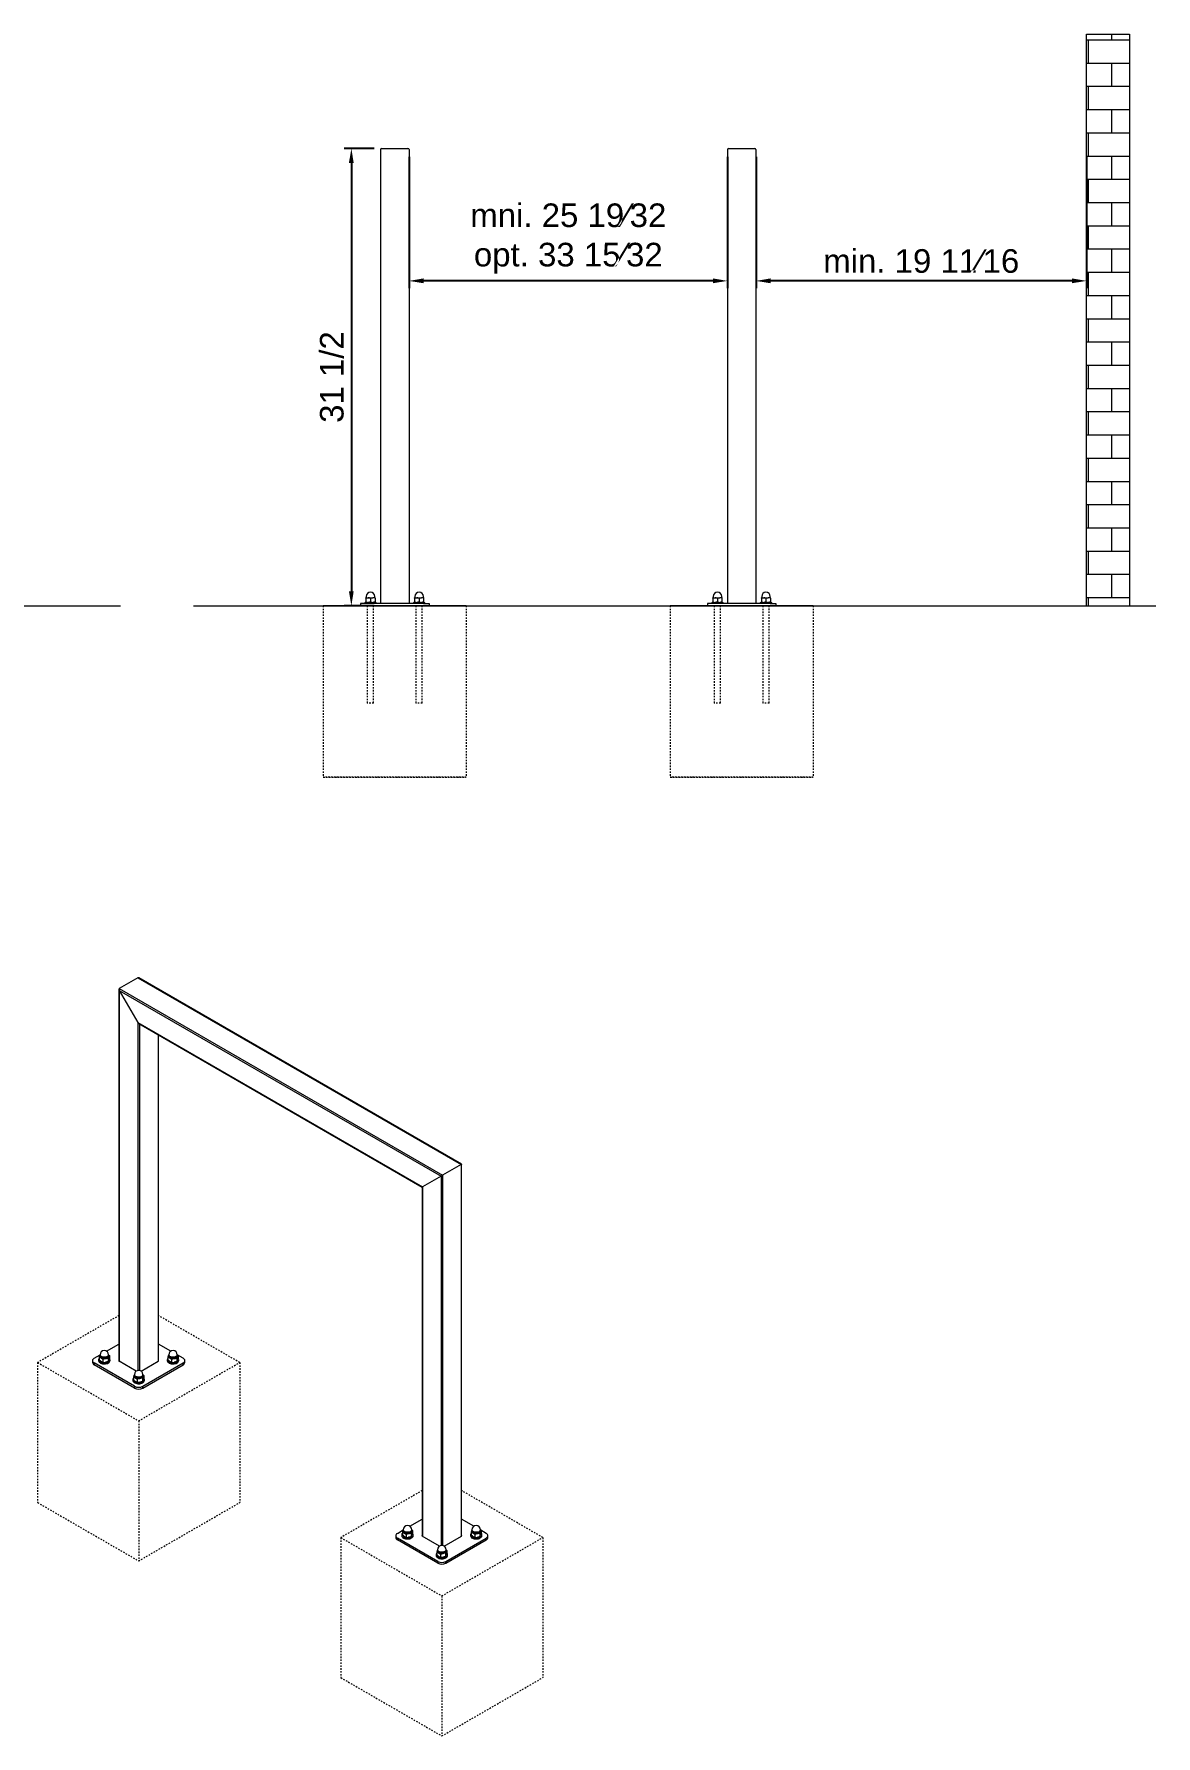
# Model space of a CAD drawing. Header units: inches. Extents: x -9 to 508, y -1 to 141.
# Drawn here: x 430.9 to 508.2, y 18.5 to 135.6 of the extents above; entities that cross this region are included whole.
import ezdxf

# ---------------------------------------------------------------- set-up
doc = ezdxf.new("R2010")
doc.units = ezdxf.units.IN
doc.header["$PDSIZE"] = -1
doc.linetypes.add('HIDDEN', pattern=[1.905, 1.27, -0.635])
for name, color, linetype, lineweight in [('ZANO_R', 7, 'Continuous', 0), ('ZANO_R_przerywana', 250, 'HIDDEN', 0), ('ZANO_W', 1, 'Continuous', 0)]:
    doc.layers.add(name, color=color, linetype=linetype, lineweight=lineweight)
doc.styles.get("Standard").update_dxf_attribs({"font": 'arial.ttf'})
doc.dimstyles.new('amerykanie', dxfattribs={"dimtxt": 50, "dimasz": 50, "dimexe": 0.5, "dimexo": 0.5, "dimgap": 1, "dimtad": 1, "dimdec": 0, "dimzin": 0, "dimlunit": 5, "dimtxsty": 'Standard', "dimcen": 0.09, "dimclrd": 1, "dimclre": 1, "dimclrt": 1, "dimazin": 0, "dimtfac": 1, "dimtdec": 0, "dimtmove": 0, "dimatfit": 3, "dimfxl": 1, "dimtzin": 0, "dimarcsym": 1})

# ---------------------------------------------------------------- blocks, each defined once
blk = doc.blocks.new('*D400')
at = {"layer": 'Defpoints', "color": 0}
for p in [(456.73, 127.69), (478.66, 127.69), (456.73, 118.65)]:
    blk.add_point(p, dxfattribs=at)
at = {"layer": 'ZANO_W', "color": 1, "lineweight": -2}
for p, q in [((456.73, 127.19), (456.73, 118.15)), ((478.66, 127.19), (478.66, 118.15)), ((477.66, 118.65), (457.73, 118.65))]:
    blk.add_line(p, q, dxfattribs=at)
at = {"layer": 'ZANO_W', "color": 1}
for points in [[(457.73, 118.82), (457.73, 118.49), (456.73, 118.65)], [(477.66, 118.49), (477.66, 118.82), (478.66, 118.65)]]:
    blk.add_solid(points, dxfattribs=at)
at = {"layer": 'ZANO_W', "color": 1, "insert": (467.7, 121.57), "char_height": 1.625, "attachment_point": 5}
blk.add_mtext('mni. 25 19⁄32\\Popt. 33 15⁄32', dxfattribs=at)
blk = doc.blocks.new('*D401')
at = {"layer": 'Defpoints', "color": 0}
for p in [(480.63, 127.69), (503.39, 127.69), (480.63, 118.65)]:
    blk.add_point(p, dxfattribs=at)
at = {"layer": 'ZANO_W', "color": 1, "lineweight": -2}
for p, q in [((480.63, 127.19), (480.63, 118.15)), ((503.39, 127.19), (503.39, 118.15)), ((502.39, 118.65), (481.63, 118.65))]:
    blk.add_line(p, q, dxfattribs=at)
at = {"layer": 'ZANO_W', "color": 1}
for points in [[(481.63, 118.82), (481.63, 118.49), (480.63, 118.65)], [(502.39, 118.49), (502.39, 118.82), (503.39, 118.65)]]:
    blk.add_solid(points, dxfattribs=at)
at = {"layer": 'ZANO_W', "color": 1, "insert": (492.01, 120.01), "char_height": 1.625, "attachment_point": 5}
blk.add_mtext('min. 19 11⁄16', dxfattribs=at)
blk = doc.blocks.new('*D402')
at = {"layer": 'Defpoints', "color": 0}
for p in [(454.84, 127.77), (452.76, 96.28), (454.84, 96.28)]:
    blk.add_point(p, dxfattribs=at)
at = {"layer": 'ZANO_W', "color": 1, "lineweight": -2}
for p, q in [((454.34, 127.77), (452.26, 127.77)), ((452.76, 126.77), (452.76, 97.28)), ((454.34, 96.28), (452.26, 96.28))]:
    blk.add_line(p, q, dxfattribs=at)
at = {"layer": 'ZANO_W', "color": 1}
for points in [[(452.92, 126.77), (452.59, 126.77), (452.76, 127.77)], [(452.59, 97.28), (452.92, 97.28), (452.76, 96.28)]]:
    blk.add_solid(points, dxfattribs=at)
at = {"layer": 'ZANO_W', "color": 1, "insert": (451.42, 112.03), "char_height": 1.625, "attachment_point": 5, "rotation": 90}
blk.add_mtext('31 1/2', dxfattribs=at)

msp = doc.modelspace()

# ---------------------------------------------------------------- hatches: boundary and pattern name
at = {"layer": 'ZANO_R', "ltscale": 10, "transparency": 33554602}
h = msp.add_hatch(dxfattribs=at)
h.set_pattern_fill('AR-B816', color=256, scale=0.007874)
h.set_pattern_definition([(0, (58.7305, 120.8462), (0, 1.599997), []), (90, (58.7305, 120.8462), (-1.599997, 1.599997), [1.599997, -1.599997])])
h.paths.add_polyline_path([(503.3908, 135.64767), (503.3908, 96.27767), (506.34355, 96.27767), (506.34355, 135.64767)])

# ---------------------------------------------------------------- linework, layer by layer
at = {"layer": 'ZANO_R'}
for p, q in [((503.3908, 96.27767), (503.3908, 135.64767)), ((503.3908, 135.64767), (506.34355, 135.64767)), ((506.34355, 135.64767), (506.34355, 96.27767)), ((454.84269, 127.77367), (456.65371, 127.77367)), ((478.73655, 127.77367), (480.54757, 127.77367)), ((454.76395, 127.69493), (454.76395, 96.43515)), ((456.73245, 127.69493), (456.73245, 96.43515)), ((478.65781, 127.69493), (478.65781, 96.43515)), ((480.62631, 127.69493), (480.62631, 96.43515)), ((343.15035, 96.27767), (436.85717, 96.27767)), ((441.87554, 96.27767), (508.17535, 96.27767)), ((450.82695, 96.27767), (460.66945, 96.27767)), ((460.66945, 96.27767), (450.82695, 96.27767)), ((453.386, 96.43515), (453.386, 96.27767)), ((453.7797, 96.43515), (453.386, 96.43515)), ((453.68128, 96.51389), (453.68128, 96.43515)), ((453.68128, 96.51389), (454.46868, 96.51389)), ((453.76002, 96.80072), (453.76002, 96.82885)), ((453.76002, 96.82885), (453.9175, 96.82885)), ((453.76002, 96.80072), (453.76002, 96.54202)), ((453.76002, 96.51389), (453.76002, 96.54202)), ((453.7797, 96.92728), (453.7797, 96.8387)), ((457.7167, 96.43515), (453.7797, 96.43515)), ((454.29151, 96.27767), (453.85844, 96.27767)), ((454.29151, 96.27767), (453.85844, 96.27767)), ((453.9175, 96.82885), (454.23246, 96.82885)), ((454.07498, 96.80072), (454.07498, 96.54202)), ((454.38994, 96.82885), (454.23246, 96.82885)), ((454.37025, 96.8387), (454.37025, 96.92728)), ((454.38994, 96.80072), (454.38994, 96.82885)), ((454.38994, 96.80072), (454.38994, 96.54202)), ((454.38994, 96.51389), (454.38994, 96.54202)), ((454.46868, 96.43515), (454.46868, 96.51389)), ((457.02773, 96.51389), (457.02773, 96.43515)), ((457.02773, 96.51389), (457.81513, 96.51389)), ((457.10647, 96.80072), (457.10647, 96.82885)), ((457.10647, 96.82885), (457.26395, 96.82885)), ((457.10647, 96.80072), (457.10647, 96.54202)), ((457.10647, 96.51389), (457.10647, 96.54202)), ((457.12615, 96.92728), (457.12615, 96.8387)), ((457.63796, 96.27767), (457.20489, 96.27767)), ((457.63796, 96.27767), (457.20489, 96.27767)), ((457.26395, 96.82885), (457.57891, 96.82885)), ((457.42143, 96.80072), (457.42143, 96.54202)), ((457.73639, 96.82885), (457.57891, 96.82885)), ((457.7167, 96.8387), (457.7167, 96.92728)), ((457.7167, 96.43515), (458.1104, 96.43515)), ((457.73639, 96.80072), (457.73639, 96.82885)), ((457.73639, 96.80072), (457.73639, 96.54202)), ((457.73639, 96.51389), (457.73639, 96.54202)), ((457.81513, 96.43515), (457.81513, 96.51389)), ((458.1104, 96.43515), (458.1104, 96.27767)), ((474.72081, 96.27767), (484.56331, 96.27767)), ((484.56331, 96.27767), (474.72081, 96.27767)), ((477.27986, 96.43515), (477.27986, 96.27767)), ((477.67356, 96.43515), (477.27986, 96.43515)), ((477.57514, 96.51389), (477.57514, 96.43515)), ((477.57514, 96.51389), (478.36254, 96.51389)), ((477.65388, 96.80072), (477.65388, 96.82885)), ((477.65388, 96.82885), (477.81136, 96.82885)), ((477.65388, 96.80072), (477.65388, 96.54202)), ((477.65388, 96.51389), (477.65388, 96.54202)), ((477.67356, 96.92728), (477.67356, 96.8387)), ((481.61056, 96.43515), (477.67356, 96.43515)), ((478.18537, 96.27767), (477.7523, 96.27767)), ((478.18537, 96.27767), (477.7523, 96.27767)), ((477.81136, 96.82885), (478.12632, 96.82885)), ((477.96884, 96.80072), (477.96884, 96.54202)), ((478.2838, 96.82885), (478.12632, 96.82885)), ((478.26411, 96.8387), (478.26411, 96.92728)), ((478.2838, 96.80072), (478.2838, 96.82885)), ((478.2838, 96.80072), (478.2838, 96.54202)), ((478.2838, 96.51389), (478.2838, 96.54202)), ((478.36254, 96.43515), (478.36254, 96.51389)), ((480.92159, 96.51389), (480.92159, 96.43515)), ((480.92159, 96.51389), (481.70899, 96.51389)), ((481.00033, 96.80072), (481.00033, 96.82885)), ((481.00033, 96.82885), (481.15781, 96.82885)), ((481.00033, 96.80072), (481.00033, 96.54202)), ((481.00033, 96.51389), (481.00033, 96.54202)), ((481.02001, 96.92728), (481.02001, 96.8387)), ((481.53182, 96.27767), (481.09875, 96.27767)), ((481.53182, 96.27767), (481.09875, 96.27767)), ((481.15781, 96.82885), (481.47277, 96.82885)), ((481.31529, 96.80072), (481.31529, 96.54202)), ((481.63025, 96.82885), (481.47277, 96.82885)), ((481.61056, 96.8387), (481.61056, 96.92728)), ((481.61056, 96.43515), (482.00426, 96.43515)), ((481.63025, 96.80072), (481.63025, 96.82885)), ((481.63025, 96.80072), (481.63025, 96.54202)), ((481.63025, 96.51389), (481.63025, 96.54202)), ((481.70899, 96.43515), (481.70899, 96.51389)), ((482.00426, 96.43515), (482.00426, 96.27767)), ((438.05459, 70.66262), (436.77401, 69.92336)), ((438.05459, 70.66262), (460.32563, 57.80583)), ((460.34869, 57.81914), (438.11026, 70.65711)), ((436.75094, 69.87238), (436.75094, 44.27873)), ((436.77401, 69.92336), (459.04504, 57.06656)), ((436.77401, 69.79478), (438.05459, 67.57674)), ((436.77401, 69.79478), (436.77401, 44.26347)), ((436.77401, 69.79478), (458.93369, 57.00227)), ((438.05459, 67.57674), (438.05459, 43.62782)), ((438.05459, 67.57674), (457.6531, 56.26276)), ((438.11027, 67.51796), (457.63004, 56.24944)), ((438.16595, 67.48582), (438.16595, 43.62782)), ((439.44653, 66.74656), (439.44653, 44.26347)), ((439.46959, 44.27873), (439.46959, 66.73324)), ((460.32563, 57.80583), (459.04504, 57.06656)), ((460.32563, 57.80583), (460.32563, 32.21022)), ((460.34869, 32.22549), (460.34869, 57.81914)), ((458.93369, 57.00227), (457.6531, 56.26276)), ((457.6531, 56.26276), (457.6531, 32.21022)), ((458.93369, 57.00227), (458.93369, 31.57457)), ((459.04504, 57.06656), (459.04504, 31.57457)), ((457.63004, 56.24944), (457.63004, 32.22549)), ((435.048, 44.46275), (435.4487, 44.69406)), ((435.39268, 44.5462), (435.39268, 44.33496)), ((435.4487, 44.6875), (435.43974, 44.67057)), ((435.4487, 44.68678), (435.43974, 44.67057)), ((435.4487, 44.70388), (435.4487, 44.63155)), ((435.89997, 44.95458), (436.75094, 45.44583)), ((436.03925, 44.63155), (436.03925, 44.70388)), ((436.09526, 44.65488), (436.09526, 44.44364)), ((440.32057, 44.95458), (439.46959, 45.44583)), ((440.12527, 44.5462), (440.12527, 44.33496)), ((440.18129, 44.6875), (440.17234, 44.67057)), ((440.18129, 44.68678), (440.17234, 44.67057)), ((440.18129, 44.70388), (440.18129, 44.63155)), ((440.77184, 44.63155), (440.77184, 44.70388)), ((441.17254, 44.46275), (440.80521, 44.6748)), ((440.82786, 44.65488), (440.82786, 44.44364)), ((434.93269, 44.30204), (434.93269, 44.17345)), ((437.83188, 42.53423), (435.048, 44.14133)), ((435.048, 44.14133), (435.048, 44.01274)), ((437.83188, 42.40564), (435.048, 44.01274)), ((435.35027, 44.36633), (435.35027, 44.30204)), ((435.64984, 44.39774), (435.64984, 44.1865)), ((436.00113, 44.45208), (436.00113, 44.24084)), ((436.13767, 44.30204), (436.13767, 44.36633)), ((437.94897, 43.58517), (436.76287, 44.26989)), ((438.27156, 43.58517), (439.45767, 44.26989)), ((438.38866, 42.53423), (441.17254, 44.14133)), ((438.38866, 42.40564), (441.17254, 44.01274)), ((440.08287, 44.36633), (440.08287, 44.30204)), ((440.38244, 44.39774), (440.38244, 44.1865)), ((440.73373, 44.45208), (440.73373, 44.24084)), ((440.87027, 44.30204), (440.87027, 44.36633)), ((441.17254, 44.01274), (441.17254, 44.14133)), ((441.28785, 44.17345), (441.28785, 44.30204)), ((437.71657, 43.0003), (437.71657, 42.936)), ((437.75898, 43.18016), (437.75898, 42.96893)), ((437.81499, 43.32147), (437.80604, 43.30453)), ((437.81499, 43.32074), (437.80604, 43.30453)), ((437.81499, 43.33784), (437.81499, 43.26551)), ((437.83188, 42.53423), (437.83188, 42.40564)), ((438.01614, 43.03171), (438.01614, 42.82047)), ((438.36743, 43.08605), (438.36743, 42.87481)), ((438.38866, 42.40564), (438.38866, 42.53423)), ((438.40554, 43.26551), (438.40554, 43.33784)), ((438.46156, 43.28884), (438.46156, 43.0776)), ((438.50397, 42.936), (438.50397, 43.0003)), ((456.77907, 32.90133), (457.63004, 33.39259)), ((461.19966, 32.90133), (460.34869, 33.39259)), ((455.81178, 32.24879), (455.81178, 32.1202)), ((455.9271, 32.4095), (456.32779, 32.64082)), ((458.71098, 30.48098), (455.9271, 32.08808)), ((455.9271, 32.08808), (455.9271, 31.95949)), ((458.71098, 30.35239), (455.9271, 31.95949)), ((456.22937, 32.31309), (456.22937, 32.24879)), ((456.27177, 32.49295), (456.27177, 32.28172)), ((456.32779, 32.63426), (456.31884, 32.61732)), ((456.32779, 32.63353), (456.31884, 32.61732)), ((456.32779, 32.65063), (456.32779, 32.5783)), ((456.52894, 32.3445), (456.52894, 32.13326)), ((456.88023, 32.39883), (456.88023, 32.1876)), ((456.91834, 32.5783), (456.91834, 32.65063)), ((456.97436, 32.60163), (456.97436, 32.39039)), ((457.01677, 32.24879), (457.01677, 32.31309)), ((458.82807, 31.53193), (457.64197, 32.21665)), ((459.15066, 31.53193), (460.33676, 32.21665)), ((459.26775, 30.48098), (462.05163, 32.08808)), ((459.26775, 30.35239), (462.05163, 31.95949)), ((460.96196, 32.31309), (460.96196, 32.24879)), ((461.00437, 32.49295), (461.00437, 32.28172)), ((461.06039, 32.63426), (461.05143, 32.61732)), ((461.06039, 32.63353), (461.05143, 32.61732)), ((461.06039, 32.65063), (461.06039, 32.5783)), ((461.26153, 32.3445), (461.26153, 32.13326)), ((461.61282, 32.39883), (461.61282, 32.1876)), ((461.65094, 32.5783), (461.65094, 32.65063)), ((462.05163, 32.4095), (461.6843, 32.62155)), ((461.70695, 32.60163), (461.70695, 32.39039)), ((461.74936, 32.24879), (461.74936, 32.31309)), ((462.05163, 31.95949), (462.05163, 32.08808)), ((462.16694, 32.1202), (462.16694, 32.24879)), ((458.59566, 30.94705), (458.59566, 30.88276)), ((458.63807, 31.12692), (458.63807, 30.91568)), ((458.69409, 31.26823), (458.68513, 31.25129)), ((458.69409, 31.2675), (458.68513, 31.25129)), ((458.69409, 31.2846), (458.69409, 31.21227)), ((458.71098, 30.48098), (458.71098, 30.35239)), ((458.89524, 30.97846), (458.89524, 30.76722)), ((459.24653, 31.0328), (459.24653, 30.82156)), ((459.26775, 30.35239), (459.26775, 30.48098)), ((459.28464, 31.21227), (459.28464, 31.2846)), ((459.34066, 31.2356), (459.34066, 31.02436)), ((459.38306, 30.88276), (459.38306, 30.94705))]:
    msp.add_line(p, q, dxfattribs=at)
at = {"layer": 'ZANO_R', "flags": 128}
for points in [[(453.76002, 96.80072), (453.83717, 96.82113), (453.9175, 96.82885)], [(454.07498, 96.54202), (453.99783, 96.52161), (453.9175, 96.51389)], [(454.07498, 96.80072), (454.15213, 96.82113), (454.23246, 96.82885)], [(454.38994, 96.54202), (454.31279, 96.52161), (454.23246, 96.51389)], [(457.10647, 96.80072), (457.18362, 96.82113), (457.26395, 96.82885)], [(457.42143, 96.54202), (457.34428, 96.52161), (457.26395, 96.51389)], [(457.42143, 96.80072), (457.49858, 96.82113), (457.57891, 96.82885)], [(457.73639, 96.54202), (457.65924, 96.52161), (457.57891, 96.51389)], [(477.65388, 96.80072), (477.73103, 96.82113), (477.81136, 96.82885)], [(477.96884, 96.54202), (477.89168, 96.52161), (477.81136, 96.51389)], [(477.96884, 96.80072), (478.04599, 96.82113), (478.12632, 96.82885)], [(478.2838, 96.54202), (478.20664, 96.52161), (478.12632, 96.51389)], [(481.00033, 96.80072), (481.07748, 96.82113), (481.15781, 96.82885)], [(481.31529, 96.54202), (481.23813, 96.52161), (481.15781, 96.51389)], [(481.31529, 96.80072), (481.39244, 96.82113), (481.47277, 96.82885)], [(481.63025, 96.54202), (481.55309, 96.52161), (481.47277, 96.51389)], [(460.34869, 57.81914), (460.34839, 57.81897), (460.346, 57.81759), (460.34131, 57.81488), (460.33445, 57.81092), (460.32563, 57.80583)], [(435.39268, 44.5462), (435.48816, 44.51242), (435.52126, 44.49494)], [(436.03925, 44.66789), (436.04629, 44.64729), (436.04808, 44.60921), (436.03565, 44.57181), (436.00958, 44.53682), (435.97109, 44.50588), (435.92197, 44.48045), (435.86454, 44.4617), (435.80147, 44.45052), (435.73571, 44.44743), (435.67033, 44.45257), (435.6084, 44.46571), (435.55281, 44.48622), (435.50616, 44.51315), (435.47062, 44.54525), (435.44787, 44.581), (435.43897, 44.61874), (435.44432, 44.6567), (435.4487, 44.66788)], [(435.4487, 44.63155), (435.4488, 44.62693), (435.45742, 44.59041), (435.47944, 44.55581), (435.51383, 44.52475), (435.55898, 44.49869), (435.61278, 44.47884), (435.67271, 44.46613), (435.73597, 44.46115), (435.79961, 44.46414), (435.86065, 44.47496), (435.91623, 44.4931), (435.96376, 44.51772), (436.00101, 44.54765), (436.02624, 44.58151), (436.03827, 44.61771), (436.03925, 44.63155)], [(436.03925, 44.70388), (436.03396, 44.67175), (436.01521, 44.63652), (435.98379, 44.60443), (435.94115, 44.57699), (435.88929, 44.55549), (435.83064, 44.54093), (435.76793, 44.53398), (435.70411, 44.53498), (435.64215, 44.54387), (435.58495, 44.56025), (435.53518, 44.58334)], [(436.00113, 44.45208), (436.02419, 44.51842), (436.0482, 44.57645)], [(436.03925, 44.69997), (436.0651, 44.6814), (436.09526, 44.65488)], [(440.12527, 44.5462), (440.22076, 44.51242), (440.25386, 44.49494)], [(440.77184, 44.66789), (440.77889, 44.64729), (440.78068, 44.60921), (440.76824, 44.57181), (440.74217, 44.53682), (440.70368, 44.50588), (440.65457, 44.48045), (440.59714, 44.4617), (440.53406, 44.45052), (440.4683, 44.44743), (440.40293, 44.45257), (440.341, 44.46571), (440.28541, 44.48622), (440.23875, 44.51315), (440.20322, 44.54525), (440.18047, 44.581), (440.17156, 44.61874), (440.17691, 44.6567), (440.18129, 44.66789)], [(440.18129, 44.63155), (440.1814, 44.62693), (440.19002, 44.59041), (440.21204, 44.55581), (440.24642, 44.52475), (440.29157, 44.49869), (440.34537, 44.47884), (440.4053, 44.46613), (440.46857, 44.46115), (440.53221, 44.46414), (440.59325, 44.47496), (440.64883, 44.4931), (440.69635, 44.51772), (440.7336, 44.54765), (440.75883, 44.58151), (440.77087, 44.61771), (440.77184, 44.63155)], [(440.77184, 44.70388), (440.76655, 44.67175), (440.74781, 44.63652), (440.71638, 44.60443), (440.67375, 44.57699), (440.62189, 44.55549), (440.56324, 44.54093), (440.50053, 44.53398), (440.4367, 44.53498), (440.37474, 44.54387), (440.31754, 44.56025), (440.26777, 44.58334)], [(440.73373, 44.45208), (440.75679, 44.51842), (440.78079, 44.57645)], [(440.77184, 44.69997), (440.7977, 44.6814), (440.82786, 44.65488)], [(435.048, 44.46275), (434.99904, 44.4283), (434.96266, 44.38901), (434.94025, 44.34638), (434.93269, 44.30204), (434.94025, 44.2577), (434.96266, 44.21506), (434.99904, 44.17577), (435.048, 44.14133)], [(435.35027, 44.30204), (435.35161, 44.28333), (435.36483, 44.2408), (435.39175, 44.20049), (435.43141, 44.16384), (435.48236, 44.13219), (435.54277, 44.10668), (435.61045, 44.08823), (435.68296, 44.0775), (435.75767, 44.0749), (435.83188, 44.0805), (435.90292, 44.0941), (435.96822, 44.11523), (436.0254, 44.1431), (436.07242, 44.17672), (436.10757, 44.21487)], [(435.39268, 44.46894), (435.36767, 44.43315), (435.35256, 44.39083), (435.35161, 44.34763), (435.36483, 44.3051), (435.39175, 44.26478), (435.43141, 44.22814), (435.48236, 44.19649), (435.54277, 44.17097), (435.61045, 44.15252), (435.68296, 44.1418), (435.75767, 44.13919), (435.83188, 44.14479), (435.90292, 44.1584), (435.96822, 44.17952), (436.0254, 44.2074), (436.07242, 44.24102), (436.10757, 44.27917), (436.10757, 44.27917)], [(435.52126, 44.23776), (435.48816, 44.2585), (435.39268, 44.33496)], [(435.52126, 44.49494), (435.61968, 44.42427), (435.64984, 44.39774)], [(435.64984, 44.1865), (435.61968, 44.1948), (435.52126, 44.23776)], [(435.64984, 44.39774), (435.7359, 44.42772), (435.82549, 44.44788)], [(436.00113, 44.24084), (435.91508, 44.21087), (435.82549, 44.1907)], [(436.09526, 44.44364), (436.07221, 44.3773), (436.0482, 44.31927)], [(436.75094, 44.32534), (436.7458, 44.31943), (436.74132, 44.3109), (436.73981, 44.30204), (436.74132, 44.29317), (436.7458, 44.28464), (436.75308, 44.27678), (436.76287, 44.26989)], [(439.45767, 44.26989), (439.46746, 44.27678), (439.47473, 44.28464), (439.47922, 44.29317), (439.48073, 44.30204), (439.47921, 44.3109), (439.47473, 44.31943), (439.46959, 44.32534)], [(440.08287, 44.30204), (440.0842, 44.28333), (440.09742, 44.2408), (440.12435, 44.20049), (440.16401, 44.16384), (440.21496, 44.13219), (440.27537, 44.10668), (440.34305, 44.08823), (440.41555, 44.0775), (440.49026, 44.0749), (440.56448, 44.0805), (440.63552, 44.0941), (440.70081, 44.11523), (440.758, 44.1431), (440.80502, 44.17672), (440.84016, 44.21487)], [(440.12527, 44.46894), (440.10026, 44.43315), (440.08516, 44.39083), (440.0842, 44.34763), (440.09742, 44.3051), (440.12435, 44.26478), (440.16401, 44.22814), (440.21496, 44.19649), (440.27537, 44.17097), (440.34305, 44.15252), (440.41555, 44.1418), (440.49026, 44.13919), (440.56448, 44.14479), (440.63552, 44.1584), (440.70081, 44.17952), (440.758, 44.2074), (440.80502, 44.24102), (440.84016, 44.27917), (440.84016, 44.27917)], [(440.25386, 44.23776), (440.22076, 44.2585), (440.12527, 44.33496)], [(440.25386, 44.49494), (440.35228, 44.42427), (440.38244, 44.39774)], [(440.38244, 44.1865), (440.35228, 44.1948), (440.25386, 44.23776)], [(440.38244, 44.39774), (440.46849, 44.42772), (440.55808, 44.44788)], [(440.73373, 44.24084), (440.64768, 44.21087), (440.55808, 44.1907)], [(440.82786, 44.44364), (440.8048, 44.3773), (440.78079, 44.31927)], [(441.17254, 44.14133), (441.2215, 44.17577), (441.25788, 44.21506), (441.28028, 44.2577), (441.28785, 44.30204), (441.28028, 44.34638), (441.25788, 44.38901), (441.2215, 44.4283), (441.17254, 44.46275)], [(437.71657, 42.936), (437.7179, 42.9173), (437.73113, 42.87477), (437.75805, 42.83445), (437.79771, 42.79781), (437.84866, 42.76616), (437.90907, 42.74064), (437.97675, 42.72219), (438.04925, 42.71147), (438.12397, 42.70886), (438.19818, 42.71446), (438.26922, 42.72807), (438.33451, 42.74919), (438.3917, 42.77707), (438.43872, 42.81069), (438.47386, 42.84884)], [(437.75898, 43.10291), (437.73397, 43.06711), (437.71886, 43.0248), (437.7179, 42.98159), (437.73113, 42.93906), (437.75805, 42.89875), (437.79771, 42.8621), (437.84866, 42.83045), (437.90907, 42.80494), (437.97675, 42.78649), (438.04925, 42.77576), (438.12397, 42.77316), (438.19818, 42.77876), (438.26922, 42.79237), (438.33451, 42.81349), (438.3917, 42.84136), (438.43872, 42.87498), (438.47386, 42.91313), (438.47386, 42.91313)], [(437.75898, 43.18016), (437.85446, 43.14638), (437.88756, 43.12891)], [(437.88756, 42.87173), (437.85446, 42.89247), (437.75898, 42.96893)], [(438.40554, 43.30185), (438.41259, 43.28125), (438.41438, 43.24318), (438.40195, 43.20577), (438.37587, 43.17078), (438.33738, 43.13985), (438.28827, 43.11441), (438.23084, 43.09567), (438.16777, 43.08449), (438.10201, 43.0814), (438.03663, 43.08654), (437.9747, 43.09967), (437.91911, 43.12019), (437.87246, 43.14712), (437.83692, 43.17921), (437.81417, 43.21496), (437.80526, 43.2527), (437.81062, 43.29067), (437.81499, 43.30185)], [(437.81499, 43.26551), (437.8151, 43.2609), (437.82372, 43.22437), (437.84574, 43.18977), (437.88013, 43.15872), (437.92528, 43.13265), (437.97907, 43.1128), (438.03901, 43.10009), (438.10227, 43.09511), (438.16591, 43.09811), (438.22695, 43.10893), (438.28253, 43.12707), (438.33006, 43.15168), (438.36731, 43.18162), (438.39254, 43.21548), (438.40457, 43.25168), (438.40554, 43.26551)], [(437.88756, 43.12891), (437.98598, 43.05823), (438.01614, 43.03171)], [(438.01614, 42.82047), (437.98598, 42.82876), (437.88756, 42.87173)], [(438.40554, 43.33784), (438.40025, 43.30572), (438.38151, 43.27048), (438.35009, 43.2384), (438.30745, 43.21096), (438.25559, 43.18946), (438.19694, 43.17489), (438.13423, 43.16794), (438.07041, 43.16894), (438.00844, 43.17784), (437.95124, 43.19422), (437.90148, 43.21731)], [(438.01614, 43.03171), (438.10219, 43.06168), (438.19179, 43.08185)], [(438.36743, 42.87481), (438.28138, 42.84483), (438.19179, 42.82467)], [(438.36743, 43.08605), (438.39049, 43.15239), (438.4145, 43.21041)], [(438.40554, 43.33394), (438.4314, 43.31537), (438.46156, 43.28884)], [(438.46156, 43.0776), (438.4385, 43.01126), (438.4145, 42.95324)], [(455.9271, 32.4095), (455.87813, 32.37506), (455.84175, 32.33577), (455.81935, 32.29313), (455.81178, 32.24879), (455.81935, 32.20445), (455.84175, 32.16182), (455.87813, 32.12252), (455.9271, 32.08808)], [(456.22937, 32.24879), (456.2307, 32.23008), (456.24392, 32.18756), (456.27085, 32.14724), (456.31051, 32.1106), (456.36146, 32.07894), (456.42187, 32.05343), (456.48955, 32.03498), (456.56205, 32.02426), (456.63676, 32.02165), (456.71098, 32.02725), (456.78202, 32.04086), (456.84731, 32.06198), (456.9045, 32.08986), (456.95152, 32.12348), (456.98666, 32.16163)], [(456.27177, 32.4157), (456.24676, 32.3799), (456.23166, 32.33759), (456.2307, 32.29438), (456.24392, 32.25185), (456.27085, 32.21154), (456.31051, 32.17489), (456.36146, 32.14324), (456.42187, 32.11773), (456.48955, 32.09928), (456.56205, 32.08855), (456.63676, 32.08595), (456.71098, 32.09155), (456.78202, 32.10515), (456.84731, 32.12628), (456.9045, 32.15415), (456.95152, 32.18777), (456.98666, 32.22592), (456.98666, 32.22592)], [(456.27177, 32.49295), (456.36726, 32.45917), (456.40036, 32.44169)], [(456.40036, 32.18452), (456.36726, 32.20526), (456.27177, 32.28172)], [(456.91834, 32.61464), (456.92539, 32.59404), (456.92718, 32.55597), (456.91474, 32.51856), (456.88867, 32.48357), (456.85018, 32.45264), (456.80107, 32.4272), (456.74364, 32.40846), (456.68056, 32.39728), (456.6148, 32.39419), (456.54943, 32.39933), (456.4875, 32.41246), (456.43191, 32.43298), (456.38525, 32.45991), (456.34972, 32.492), (456.32697, 32.52775), (456.31806, 32.56549), (456.32342, 32.60346), (456.32779, 32.61464)], [(456.32779, 32.5783), (456.3279, 32.57368), (456.33652, 32.53716), (456.35854, 32.50256), (456.39292, 32.47151), (456.43807, 32.44544), (456.49187, 32.42559), (456.5518, 32.41288), (456.61507, 32.4079), (456.67871, 32.4109), (456.73975, 32.42172), (456.79533, 32.43986), (456.84285, 32.46447), (456.8801, 32.49441), (456.90533, 32.52827), (456.91737, 32.56447), (456.91834, 32.5783)], [(456.40036, 32.44169), (456.49878, 32.37102), (456.52894, 32.3445)], [(456.52894, 32.13326), (456.49878, 32.14155), (456.40036, 32.18452)], [(456.91834, 32.65063), (456.91305, 32.61851), (456.89431, 32.58327), (456.86289, 32.55119), (456.82025, 32.52375), (456.76839, 32.50225), (456.70974, 32.48768), (456.64703, 32.48073), (456.5832, 32.48173), (456.52124, 32.49063), (456.46404, 32.507), (456.41428, 32.5301)], [(456.52894, 32.3445), (456.61499, 32.37447), (456.70458, 32.39464)], [(456.88023, 32.1876), (456.79418, 32.15762), (456.70458, 32.13746)], [(456.88023, 32.39883), (456.90329, 32.46518), (456.92729, 32.5232)], [(456.91834, 32.64673), (456.9442, 32.62816), (456.97436, 32.60163)], [(456.97436, 32.39039), (456.9513, 32.32405), (456.92729, 32.26603)], [(457.63004, 32.27209), (457.6249, 32.26619), (457.62042, 32.25766), (457.6189, 32.24879), (457.62042, 32.23992), (457.6249, 32.2314), (457.63217, 32.22354), (457.64197, 32.21665)], [(460.33676, 32.21665), (460.34655, 32.22354), (460.35383, 32.2314), (460.35831, 32.23992), (460.35982, 32.24879), (460.35831, 32.25766), (460.35383, 32.26619), (460.34869, 32.27209)], [(460.96196, 32.24879), (460.9633, 32.23008), (460.97652, 32.18756), (461.00345, 32.14724), (461.0431, 32.1106), (461.09405, 32.07894), (461.15446, 32.05343), (461.22214, 32.03498), (461.29465, 32.02426), (461.36936, 32.02165), (461.44357, 32.02725), (461.51461, 32.04086), (461.5799, 32.06198), (461.63709, 32.08986), (461.68411, 32.12348), (461.71926, 32.16163)], [(461.00437, 32.4157), (460.97936, 32.3799), (460.96426, 32.33758), (460.9633, 32.29438), (460.97652, 32.25185), (461.00345, 32.21154), (461.0431, 32.17489), (461.09405, 32.14324), (461.15446, 32.11773), (461.22214, 32.09928), (461.29465, 32.08855), (461.36936, 32.08595), (461.44357, 32.09155), (461.51461, 32.10516), (461.5799, 32.12628), (461.63709, 32.15415), (461.68411, 32.18777), (461.71926, 32.22592), (461.71926, 32.22592)], [(461.00437, 32.49295), (461.09985, 32.45917), (461.13295, 32.44169)], [(461.13295, 32.18452), (461.09985, 32.20526), (461.00437, 32.28172)], [(461.65094, 32.61464), (461.65799, 32.59404), (461.65977, 32.55597), (461.64734, 32.51856), (461.62127, 32.48357), (461.58278, 32.45264), (461.53366, 32.4272), (461.47623, 32.40846), (461.41316, 32.39728), (461.3474, 32.39419), (461.28202, 32.39933), (461.22009, 32.41246), (461.1645, 32.43298), (461.11785, 32.45991), (461.08231, 32.492), (461.05956, 32.52775), (461.05065, 32.56549), (461.05601, 32.60346), (461.06039, 32.61464)], [(461.06039, 32.5783), (461.06049, 32.57368), (461.06911, 32.53716), (461.09113, 32.50256), (461.12552, 32.47151), (461.17067, 32.44544), (461.22447, 32.42559), (461.2844, 32.41288), (461.34767, 32.4079), (461.4113, 32.4109), (461.47234, 32.42172), (461.52792, 32.43986), (461.57545, 32.46447), (461.6127, 32.49441), (461.63793, 32.52827), (461.64996, 32.56447), (461.65094, 32.5783)], [(461.13295, 32.44169), (461.23137, 32.37102), (461.26153, 32.3445)], [(461.26153, 32.13326), (461.23137, 32.14155), (461.13295, 32.18452)], [(461.65094, 32.65063), (461.64565, 32.61851), (461.6269, 32.58327), (461.59548, 32.55119), (461.55284, 32.52375), (461.50098, 32.50225), (461.44233, 32.48768), (461.37963, 32.48073), (461.3158, 32.48173), (461.25384, 32.49063), (461.19663, 32.50701), (461.14687, 32.5301)], [(461.26153, 32.3445), (461.34759, 32.37447), (461.43718, 32.39464)], [(461.61282, 32.1876), (461.52677, 32.15762), (461.43718, 32.13746)], [(461.61282, 32.39883), (461.63588, 32.46518), (461.65989, 32.5232)], [(461.65094, 32.64673), (461.6768, 32.62816), (461.70695, 32.60163)], [(461.70695, 32.39039), (461.68389, 32.32405), (461.65989, 32.26603)], [(462.05163, 32.08808), (462.10059, 32.12252), (462.13697, 32.16182), (462.15938, 32.20445), (462.16694, 32.24879), (462.15938, 32.29313), (462.13697, 32.33577), (462.10059, 32.37506), (462.05163, 32.4095)], [(458.59566, 30.88276), (458.597, 30.86405), (458.61022, 30.82152), (458.63715, 30.78121), (458.6768, 30.74456), (458.72776, 30.71291), (458.78816, 30.6874), (458.85584, 30.66895), (458.92835, 30.65822), (459.00306, 30.65562), (459.07728, 30.66122), (459.14831, 30.67483), (459.21361, 30.69595), (459.2708, 30.72382), (459.31781, 30.75744), (459.35296, 30.79559)], [(458.63807, 31.04966), (458.61306, 31.01387), (458.59796, 30.97155), (458.597, 30.92835), (458.61022, 30.88582), (458.63715, 30.8455), (458.6768, 30.80886), (458.72776, 30.77721), (458.78816, 30.75169), (458.85584, 30.73324), (458.92835, 30.72252), (459.00306, 30.71991), (459.07728, 30.72551), (459.14831, 30.73912), (459.21361, 30.76024), (459.2708, 30.78812), (459.31781, 30.82174), (459.35296, 30.85989), (459.35296, 30.85989)], [(458.63807, 31.12692), (458.73356, 31.09314), (458.76665, 31.07566)], [(458.76665, 30.81848), (458.73356, 30.83922), (458.63807, 30.91568)], [(459.28464, 31.24861), (459.29169, 31.22801), (459.29347, 31.18993), (459.28104, 31.15253), (459.25497, 31.11754), (459.21648, 31.0866), (459.16737, 31.06117), (459.10993, 31.04242), (459.04686, 31.03124), (458.9811, 31.02815), (458.91573, 31.03329), (458.8538, 31.04643), (458.7982, 31.06694), (458.75155, 31.09387), (458.71602, 31.12597), (458.69326, 31.16172), (458.68436, 31.19946), (458.68971, 31.23742), (458.69409, 31.24861)], [(458.69409, 31.21227), (458.6942, 31.20765), (458.70282, 31.17113), (458.72483, 31.13653), (458.75922, 31.10547), (458.80437, 31.07941), (458.85817, 31.05956), (458.9181, 31.04685), (458.98137, 31.04187), (459.04501, 31.04486), (459.10604, 31.05568), (459.16162, 31.07382), (459.20915, 31.09844), (459.2464, 31.12837), (459.27163, 31.16223), (459.28366, 31.19843), (459.28464, 31.21227)], [(458.76665, 31.07566), (458.86508, 31.00499), (458.89524, 30.97846)], [(458.89524, 30.76722), (458.86508, 30.77552), (458.76665, 30.81848)], [(459.28464, 31.2846), (459.27935, 31.25247), (459.26061, 31.21724), (459.22918, 31.18515), (459.18654, 31.15772), (459.13469, 31.13621), (459.07603, 31.12165), (459.01333, 31.1147), (458.9495, 31.1157), (458.88754, 31.12459), (458.83034, 31.14097), (458.78057, 31.16406)], [(458.89524, 30.97846), (458.98129, 31.00844), (459.07088, 31.0286)], [(459.24653, 30.82156), (459.16047, 30.79159), (459.07088, 30.77142)], [(459.24653, 31.0328), (459.26959, 31.09914), (459.29359, 31.15717)], [(459.28464, 31.28069), (459.3105, 31.26212), (459.34066, 31.2356)], [(459.34066, 31.02436), (459.3176, 30.95802), (459.29359, 30.89999)]]:
    msp.add_lwpolyline(points, dxfattribs=at)
at = {"layer": 'ZANO_R'}
for centre, radius, start, end in [((454.84269, 127.69493), 0.07874, 90, 180), ((456.65371, 127.69493), 0.07874, 0, 90), ((478.73655, 127.69493), 0.07874, 90, 180), ((480.54757, 127.69493), 0.07874, 0, 90), ((453.92151, 96.99123), 0.47736, 250.2266113, 269.5186305), ((453.76986, 96.8387), 0.00984, 270, 0), ((454.07498, 96.92728), 0.29527, 0, 180), ((453.91349, 96.35158), 0.47729, 70.2244549, 89.5191275), ((454.23647, 96.99123), 0.47736, 250.2266091, 269.5186281), ((454.22845, 96.35158), 0.47729, 70.2244472, 89.5191352), ((454.3801, 96.8387), 0.00984, 180, 270), ((457.26796, 96.99123), 0.47736, 250.226596, 269.5186458), ((457.11631, 96.8387), 0.00984, 270, 0), ((457.42143, 96.92728), 0.29527, 0, 180), ((457.25994, 96.35158), 0.47729, 70.2244317, 89.5191553), ((457.58292, 96.99123), 0.47736, 250.226596, 269.5186458), ((457.5749, 96.35157), 0.47729, 70.2244736, 89.5191134), ((457.72655, 96.8387), 0.00984, 180, 270), ((477.81537, 96.99123), 0.47736, 250.2266113, 269.5186305), ((477.66372, 96.8387), 0.00984, 270, 0), ((477.96884, 96.92728), 0.29527, 0, 180), ((477.80735, 96.35158), 0.47729, 70.2244549, 89.5191275), ((478.13033, 96.99123), 0.47736, 250.2266091, 269.5186281), ((478.12231, 96.35158), 0.47729, 70.2244472, 89.5191352), ((478.27395, 96.8387), 0.00984, 180, 270), ((481.16182, 96.99123), 0.47736, 250.226596, 269.5186458), ((481.01017, 96.8387), 0.00984, 270, 0), ((481.31529, 96.92728), 0.29527, 0, 180), ((481.1538, 96.35158), 0.47729, 70.2244317, 89.5191553), ((481.47678, 96.99123), 0.47736, 250.226596, 269.5186458), ((481.46876, 96.35157), 0.47729, 70.2244736, 89.5191134), ((481.6204, 96.8387), 0.00984, 180, 270), ((436.39992, 44.23612), 1.05389, 155.6547696, 162.8889367), ((435.5703, 44.62443), 0.13847, 160.5387242, 249.258211), ((435.74397, 44.70388), 0.29527, 0, 180), ((435.59413, 44.71693), 0.14602, 185.1310319, 246.1893325), ((435.80827, 44.73489), 0.28753, 273.4341501, 326.5604734), ((435.94645, 44.62372), 0.11219, 335.0796879, 34.1990154), ((436.40845, 44.4136), 0.39535, 142.3896772, 155.6751499), ((441.13341, 44.23579), 1.05484, 155.6584453, 162.8860921), ((440.3029, 44.62443), 0.13847, 160.5394282, 249.2575247), ((440.47657, 44.70388), 0.29527, 0, 180), ((440.32672, 44.71693), 0.14602, 185.1302074, 246.189852), ((440.54086, 44.73488), 0.28752, 273.433268, 326.5613554), ((440.67905, 44.62372), 0.11219, 335.0795874, 34.1982999), ((441.14126, 44.41347), 0.3956, 142.3933132, 155.6703138), ((435.12972, 44.19309), 0.19801, 185.6946247, 245.6254505), ((435.74344, 44.92435), 0.48348, 242.6430074, 279.7709099), ((435.72105, 44.88348), 0.70061, 264.1668403, 278.5732843), ((435.92992, 43.75535), 0.70036, 84.1638195, 98.575381), ((435.68766, 44.48229), 0.39568, 322.3952307, 335.6696316), ((435.98914, 44.36677), 0.14731, 323.5076994, 43.9107139), ((435.99241, 44.30342), 0.14526, 322.4398027, 359.4532249), ((438.11027, 43.33784), 0.29527, 0, 180), ((440.47603, 44.92434), 0.48348, 242.6426942, 279.7712161), ((440.45364, 44.88334), 0.70046, 264.1655672, 278.5748732), ((440.66251, 43.75537), 0.70034, 84.1634807, 98.5753851), ((440.42022, 44.48231), 0.39572, 322.3964853, 335.6695952), ((440.72173, 44.36677), 0.14731, 323.5077904, 43.9110384), ((440.72501, 44.30342), 0.14526, 322.439259, 359.4537687), ((441.09082, 44.1931), 0.19801, 294.3751218, 354.3049362), ((438.7671, 42.86976), 1.05483, 155.6583915, 162.8861296), ((437.9366, 43.2584), 0.13847, 160.5394388, 249.2574964), ((437.96043, 43.3509), 0.14602, 185.1304416, 246.1896178), ((438.11027, 43.07151), 0.60513, 242.6097323, 297.3902923), ((438.11027, 42.94292), 0.60513, 242.6097323, 297.3902923), ((438.10973, 43.55831), 0.48348, 242.6427092, 279.7712081), ((438.08735, 43.5173), 0.70046, 264.1655512, 278.5748986), ((438.17457, 43.36885), 0.28752, 273.4332693, 326.5613541), ((438.29621, 42.38934), 0.70033, 84.163411, 98.5754642), ((438.0539, 43.11628), 0.39574, 322.3968312, 335.6692311), ((438.31275, 43.25769), 0.11219, 335.0795072, 34.1983801), ((438.77497, 43.04743), 0.39561, 142.3934977, 155.6701294), ((438.35543, 43.00074), 0.14731, 323.5078316, 43.9110618), ((438.35871, 42.93739), 0.14526, 322.4398027, 359.4532249), ((456.62307, 32.65063), 0.29527, 0, 180), ((461.35566, 32.65063), 0.29527, 0, 180), ((456.00881, 32.13985), 0.19801, 185.6946247, 245.6254505), ((457.27902, 32.18287), 1.05389, 155.6547696, 162.8889367), ((456.4494, 32.57119), 0.13847, 160.5387242, 249.258211), ((456.47323, 32.66369), 0.14602, 185.1310319, 246.1893325), ((456.62253, 32.8711), 0.48348, 242.6430074, 279.7709099), ((456.60014, 32.83024), 0.70061, 264.1668403, 278.5732843), ((456.68736, 32.68165), 0.28753, 273.4341501, 326.5604734), ((456.80901, 31.70211), 0.70036, 84.1638195, 98.575381), ((456.56676, 32.42905), 0.39568, 322.3952307, 335.6696316), ((456.82555, 32.57048), 0.11219, 335.0796879, 34.1990154), ((457.28754, 32.36036), 0.39535, 142.3896772, 155.6751499), ((456.86823, 32.31353), 0.14731, 323.5076994, 43.9107139), ((456.87151, 32.25018), 0.14526, 322.4398027, 359.4532249), ((462.0125, 32.18254), 1.05484, 155.6584453, 162.8860921), ((461.18199, 32.57119), 0.13847, 160.5394282, 249.2575247), ((461.20582, 32.66369), 0.14602, 185.1302074, 246.189852), ((461.35513, 32.8711), 0.48348, 242.6426942, 279.7712161), ((461.33274, 32.83009), 0.70046, 264.1655672, 278.5748732), ((461.41996, 32.68164), 0.28752, 273.433268, 326.5613554), ((461.54161, 31.70212), 0.70034, 84.1634807, 98.5753851), ((461.29932, 32.42906), 0.39572, 322.3964853, 335.6695952), ((461.55814, 32.57048), 0.11219, 335.0795874, 34.1982999), ((462.02035, 32.36022), 0.3956, 142.3933132, 155.6703138), ((461.60083, 32.31353), 0.14731, 323.5077904, 43.9110384), ((461.60411, 32.25018), 0.14526, 322.439259, 359.4537687), ((461.96991, 32.13985), 0.19801, 294.3751218, 354.3049362), ((459.64619, 30.81651), 1.05483, 155.6583915, 162.8861296), ((458.81569, 31.20515), 0.13847, 160.5394388, 249.2574964), ((458.98936, 31.2846), 0.29527, 0, 180), ((458.83952, 31.29765), 0.14602, 185.1304416, 246.1896178), ((458.98936, 31.01827), 0.60513, 242.6097323, 297.3902923), ((458.98883, 31.50506), 0.48348, 242.6427092, 279.7712081), ((458.96644, 31.46406), 0.70046, 264.1655512, 278.5748986), ((459.05366, 31.31561), 0.28752, 273.4332693, 326.5613541), ((459.17531, 30.3361), 0.70033, 84.163411, 98.5754642), ((458.933, 31.06304), 0.39574, 322.3968312, 335.6692311), ((459.19185, 31.20444), 0.11219, 335.0795072, 34.1983801), ((459.65406, 30.99418), 0.39561, 142.3934977, 155.6701294), ((459.23453, 30.9475), 0.14731, 323.5078316, 43.9110618), ((459.23781, 30.88414), 0.14526, 322.4398027, 359.4532249), ((458.98936, 30.88968), 0.60513, 242.6097323, 297.3902923)]:
    msp.add_arc(centre, radius, start, end, dxfattribs=at)
for centre, major_axis, ratio, start_param, end_param in [((438.11027, 70.56619), (-0.05568, 0.09644), 0.577334631, 5.497827776, 6.283144675), ((438.11027, 70.56619), (-0.05568, 0.09644), 0.577334631, 5.497827776, 6.283144675), ((436.82968, 69.82692), (-0.05568, 0.09644), 0.577334631, 6.283144675, 7.853941002), ((436.82968, 69.82692), (-0.05568, 0.09644), 0.577334631, 6.283144675, 7.853941002), ((438.11027, 67.60888), (-0.05568, 0.09644), 0.577334631, 1.570755695, 2.356235122), ((438.11027, 67.60888), (-0.05568, 0.09644), 0.577334631, 1.570755695, 2.356235122), ((460.26995, 57.77368), (0.07874, 0.04546), 0.000070373, 0.000040632, 0.785357532), ((457.70878, 56.2949), (0.07874, 0.04546), 0.000070373, 2.356153858, 3.141552024), ((457.70878, 56.2949), (0.07874, 0.04546), 0.000070373, 2.356153858, 3.141633287), ((458.98936, 57.03441), (0.07874, 0.04546), 0.000070373, 0.785357533, 2.35615386), ((458.98936, 57.03441), (0.07874, 0.04546), 0.000070373, 0.785357535, 2.356153853)]:
    msp.add_ellipse(centre, major_axis=major_axis, ratio=ratio, start_param=start_param, end_param=end_param, dxfattribs=at)
at = {"layer": 'ZANO_R_przerywana', "ltscale": 0.05}
for p, q in [((450.82695, 96.27767), (450.82695, 84.46667)), ((450.82695, 96.27767), (450.82695, 84.46667)), ((453.85844, 96.27767), (453.85844, 89.58477)), ((454.29151, 89.58477), (454.29151, 96.27767)), ((457.20489, 96.27767), (457.20489, 89.58477)), ((457.63796, 89.58477), (457.63796, 96.27767)), ((460.66945, 96.27767), (460.66945, 84.46667)), ((460.66945, 96.27767), (460.66945, 84.46667)), ((474.72081, 96.27767), (474.72081, 84.46667)), ((474.72081, 96.27767), (474.72081, 84.46667)), ((477.7523, 96.27767), (477.7523, 89.58477)), ((478.18537, 89.58477), (478.18537, 96.27767)), ((481.09875, 96.27767), (481.09875, 89.58477)), ((481.53182, 89.58477), (481.53182, 96.27767)), ((484.56331, 96.27767), (484.56331, 84.46667)), ((484.56331, 96.27767), (484.56331, 84.46667)), ((454.29151, 89.58477), (453.85844, 89.58477)), ((454.29151, 89.58477), (453.85844, 89.58477)), ((457.63796, 89.58477), (457.20489, 89.58477)), ((457.63796, 89.58477), (457.20489, 89.58477)), ((478.18537, 89.58477), (477.7523, 89.58477)), ((478.18537, 89.58477), (477.7523, 89.58477)), ((481.53182, 89.58477), (481.09875, 89.58477)), ((481.53182, 89.58477), (481.09875, 89.58477)), ((450.82695, 84.46667), (460.66945, 84.46667)), ((460.66945, 84.46667), (450.82695, 84.46667)), ((474.72081, 84.46667), (484.56331, 84.46667)), ((484.56331, 84.46667), (474.72081, 84.46667)), ((436.75094, 47.40647), (431.15057, 44.17345)), ((445.06997, 44.17345), (439.46959, 47.40647)), ((431.15057, 44.17345), (438.11027, 40.1557)), ((431.15057, 44.17345), (431.15057, 34.52928)), ((438.11027, 40.1557), (445.06997, 44.17345)), ((445.06997, 44.17345), (445.06997, 34.52928)), ((438.11027, 40.1557), (438.11027, 30.51153)), ((457.63004, 35.35323), (452.02967, 32.1202)), ((465.94906, 32.1202), (460.34869, 35.35323)), ((431.15057, 34.52928), (438.11027, 30.51153)), ((438.11027, 30.51153), (445.06997, 34.52928)), ((452.02967, 32.1202), (458.98936, 28.10245)), ((452.02967, 32.1202), (452.02967, 22.47604)), ((458.98936, 28.10245), (465.94906, 32.1202)), ((465.94906, 32.1202), (465.94906, 22.47604)), ((458.98936, 28.10245), (458.98936, 18.45829)), ((452.02967, 22.47604), (458.98936, 18.45829)), ((458.98936, 18.45829), (465.94906, 22.47604))]:
    msp.add_line(p, q, dxfattribs=at)

# ---------------------------------------------------------------- dimensions: what is measured, and where the dimension line sits
at = {"layer": 'ZANO_W'}
for base, p1, p2, text, picture, middle in [((456.73245, 118.6518), (478.65781, 127.69493), (456.73245, 127.69493), 'mni. 25 19⁄32\\Popt. 33 15⁄32', '*D400', (467.69513, 121.57175)), ((480.62631, 118.6518), (503.3908, 127.69493), (480.62631, 127.69493), 'min. 19 11⁄16', '*D401', (492.00856, 120.00975))]:
    dim = msp.add_linear_dim(base=base, p1=p1, p2=p2, text=text, dimstyle='amerykanie', override={"dimtxt": 1.625, "dimasz": 1, "dimgap": 0.5, "dimdec": 4, "dimtxsty": 'Standard', "dimaunit": 1, "dimadec": 1, "dimtdec": 4, "dimtmove": 1, "dimfrac": 2}, dxfattribs=at)
    dim.commit()
    dim.dimension.update_dxf_attribs({"geometry": picture, "text_midpoint": middle})
dim = msp.add_linear_dim(base=(452.75777, 96.27767), p1=(454.84269, 127.77367), p2=(454.84269, 96.27767), angle=90, dimstyle='amerykanie', override={"dimtxt": 1.625, "dimasz": 1, "dimgap": 0.5, "dimdec": 4, "dimaunit": 1, "dimadec": 1, "dimtdec": 4, "dimtmove": 1, "dimfrac": 2}, dxfattribs=at)
dim.commit()
dim.dimension.update_dxf_attribs({"geometry": '*D402', "text_midpoint": (451.417, 112.02567)})

doc.saveas('drawing.dxf')
